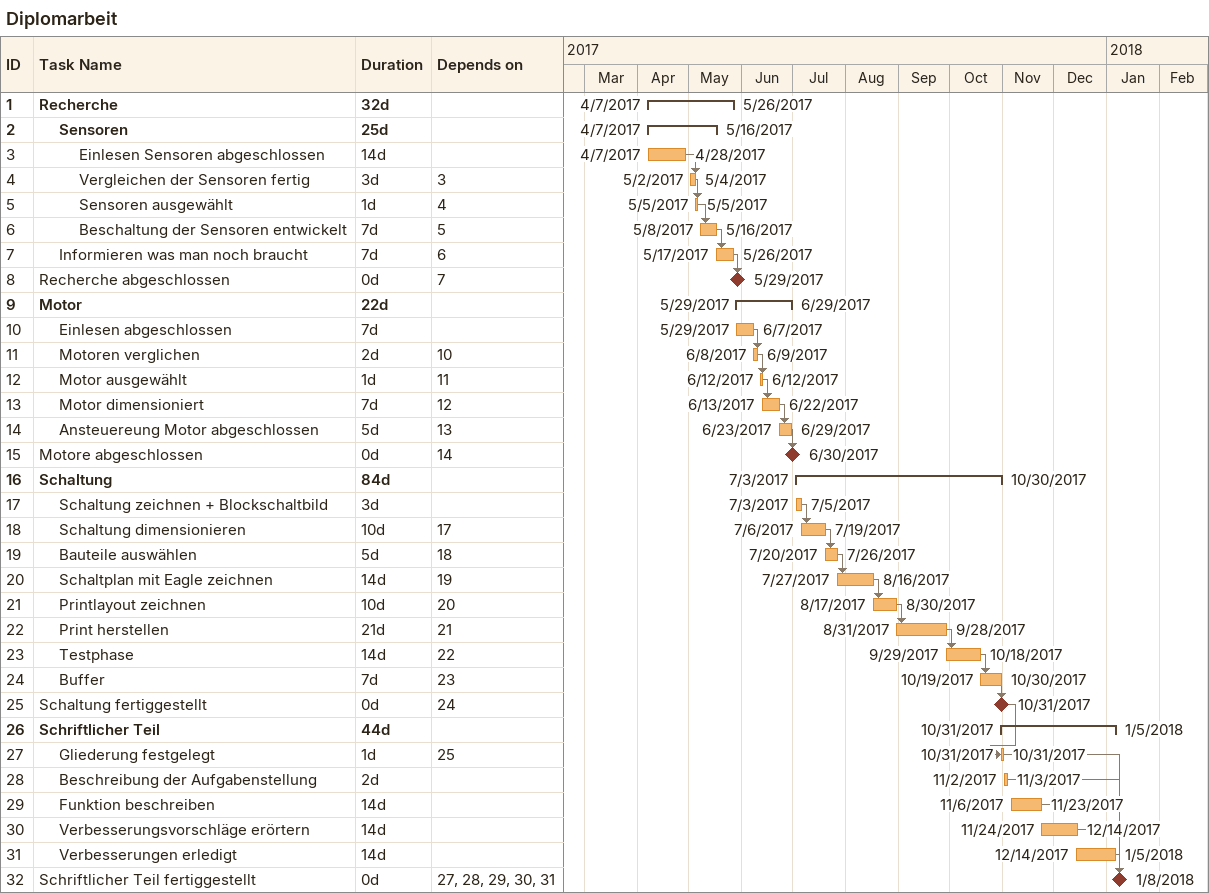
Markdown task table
Diplomarbeit

| ID | Level | Task | Duration | Start | Finish | Predecessors |
|---|---|---|---|---|---|---|
| 1 | 1 | **Recherche** | 32d | 2017-04-07 | 2017-05-26 |  |
| 2 | 2 | **Sensoren** | 25d | 2017-04-07 | 2017-05-16 |  |
| 3 | 3 | Einlesen Sensoren abgeschlossen | 14d | 2017-04-07 | 2017-04-28 |  |
| 4 | 3 | Vergleichen der Sensoren fertig | 3d | 2017-05-02 | 2017-05-04 | 3 |
| 5 | 3 | Sensoren ausgewählt | 1d | 2017-05-05 | 2017-05-05 | 4 |
| 6 | 3 | Beschaltung der Sensoren entwickelt | 7d | 2017-05-08 | 2017-05-16 | 5 |
| 7 | 2 | Informieren was man noch braucht | 7d | 2017-05-17 | 2017-05-26 | 6 |
| 8 | 1 | Recherche abgeschlossen | 0d | 2017-05-29 | 2017-05-29 | 7 |
| 9 | 1 | **Motor** | 22d | 2017-05-29 | 2017-06-29 |  |
| 10 | 2 | Einlesen abgeschlossen | 7d | 2017-05-29 | 2017-06-07 |  |
| 11 | 2 | Motoren verglichen | 2d | 2017-06-08 | 2017-06-09 | 10 |
| 12 | 2 | Motor ausgewählt | 1d | 2017-06-12 | 2017-06-12 | 11 |
| 13 | 2 | Motor dimensioniert | 7d | 2017-06-13 | 2017-06-22 | 12 |
| 14 | 2 | Ansteuereung Motor abgeschlossen | 5d | 2017-06-23 | 2017-06-29 | 13 |
| 15 | 1 | Motore abgeschlossen | 0d | 2017-06-30 | 2017-06-30 | 14 |
| 16 | 1 | **Schaltung** | 84d | 2017-07-03 | 2017-10-30 |  |
| 17 | 2 | Schaltung zeichnen + Blockschaltbild | 3d | 2017-07-03 | 2017-07-05 |  |
| 18 | 2 | Schaltung dimensionieren | 10d | 2017-07-06 | 2017-07-19 | 17 |
| 19 | 2 | Bauteile auswählen | 5d | 2017-07-20 | 2017-07-26 | 18 |
| 20 | 2 | Schaltplan mit Eagle zeichnen | 14d | 2017-07-27 | 2017-08-16 | 19 |
| 21 | 2 | Printlayout zeichnen | 10d | 2017-08-17 | 2017-08-30 | 20 |
| 22 | 2 | Print herstellen | 21d | 2017-08-31 | 2017-09-28 | 21 |
| 23 | 2 | Testphase | 14d | 2017-09-29 | 2017-10-18 | 22 |
| 24 | 2 | Buffer | 7d | 2017-10-19 | 2017-10-30 | 23 |
| 25 | 1 | Schaltung fertiggestellt | 0d | 2017-10-31 | 2017-10-31 | 24 |
| 26 | 1 | **Schriftlicher Teil** | 44d | 2017-10-31 | 2018-01-05 |  |
| 27 | 2 | Gliederung festgelegt | 1d | 2017-10-31 | 2017-10-31 | 25 |
| 28 | 2 | Beschreibung der Aufgabenstellung | 2d | 2017-11-02 | 2017-11-03 |  |
| 29 | 2 | Funktion beschreiben | 14d | 2017-11-06 | 2017-11-23 |  |
| 30 | 2 | Verbesserungsvorschläge erörtern | 14d | 2017-11-24 | 2017-12-14 |  |
| 31 | 2 | Verbesserungen erledigt | 14d | 2017-12-14 | 2018-01-05 |  |
| 32 | 1 | Schriftlicher Teil fertiggestellt | 0d | 2018-01-08 | 2018-01-08 | 27, 28, 29, 30, 31 |
